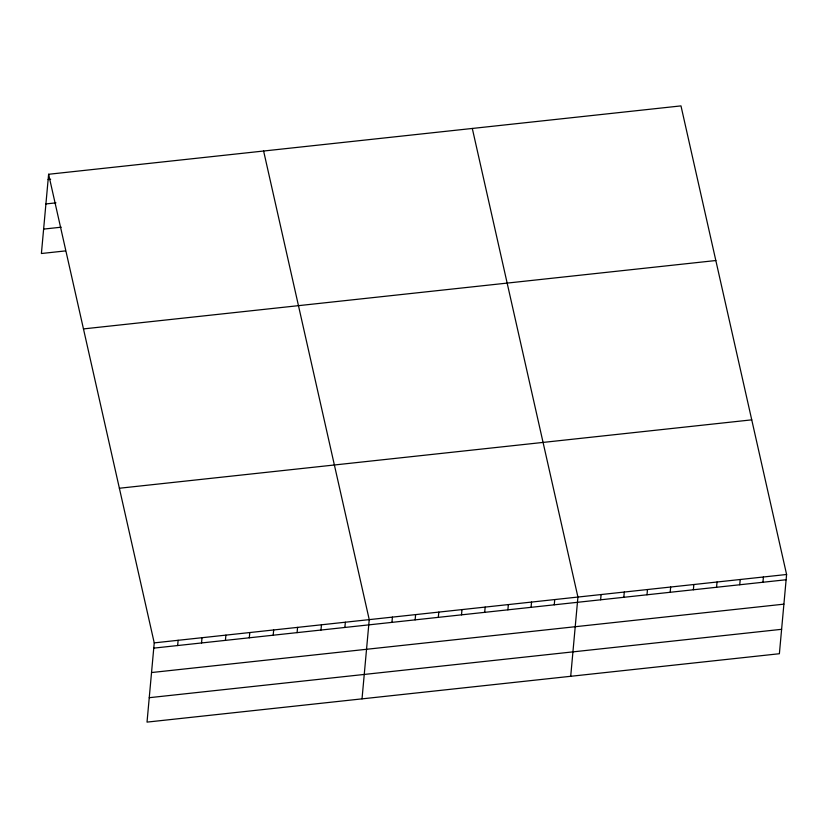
<?xml version="1.0" encoding="UTF-8"?>
<svg xmlns="http://www.w3.org/2000/svg" width="828" height="828" viewBox="0 0 828 828"><rect width="100%" height="100%" fill="white"/><g stroke="black" fill="none" stroke-linecap="round" stroke-linejoin="round"><path stroke-width="1.24" d="M48.614 174.273L154.236 642.88L147.022 722.109L779.386 653.727L786.6 574.487L680.978 105.891L48.614 174.273L41.4 253.513L65.288 250.925M177.647 645.55L178.123 640.303M201.535 642.963L202.011 637.715M225.423 640.375L225.899 635.128M249.311 637.798L249.787 632.551M273.199 635.211L273.675 629.963M297.086 632.633L297.573 627.376M320.985 630.046L321.461 624.798M344.872 627.458L345.348 622.211M362.022 698.863L369.236 619.634L263.614 151.027M391.944 622.366L392.42 617.119M415.128 619.861L415.615 614.614M438.322 617.357L438.799 612.109M461.506 614.852L461.983 609.594M484.69 612.337L485.167 607.09M507.885 609.832L508.361 604.585M531.069 607.328L531.545 602.08M554.253 604.813L554.729 599.565M570.709 676.29L577.923 597.06L472.302 128.454M600.631 599.803L601.107 594.556M623.815 597.298L624.291 592.041M646.999 594.783L647.475 589.536M670.183 592.279L670.67 587.031M693.378 589.774L693.854 584.527M716.562 587.269L717.038 582.012M739.746 584.754L740.222 579.507M762.94 582.25L763.416 577.002M48.138 179.531L50.643 179.252M45.913 203.936L55.973 202.85M43.625 229.097L61.22 227.193M83.462 328.913L715.837 260.53M119.377 488.241L751.741 419.848M154.236 642.88L786.6 574.487M153.749 648.127L786.124 579.745M151.534 672.543L783.899 604.15M149.247 697.693L781.611 629.311"/></g></svg>
